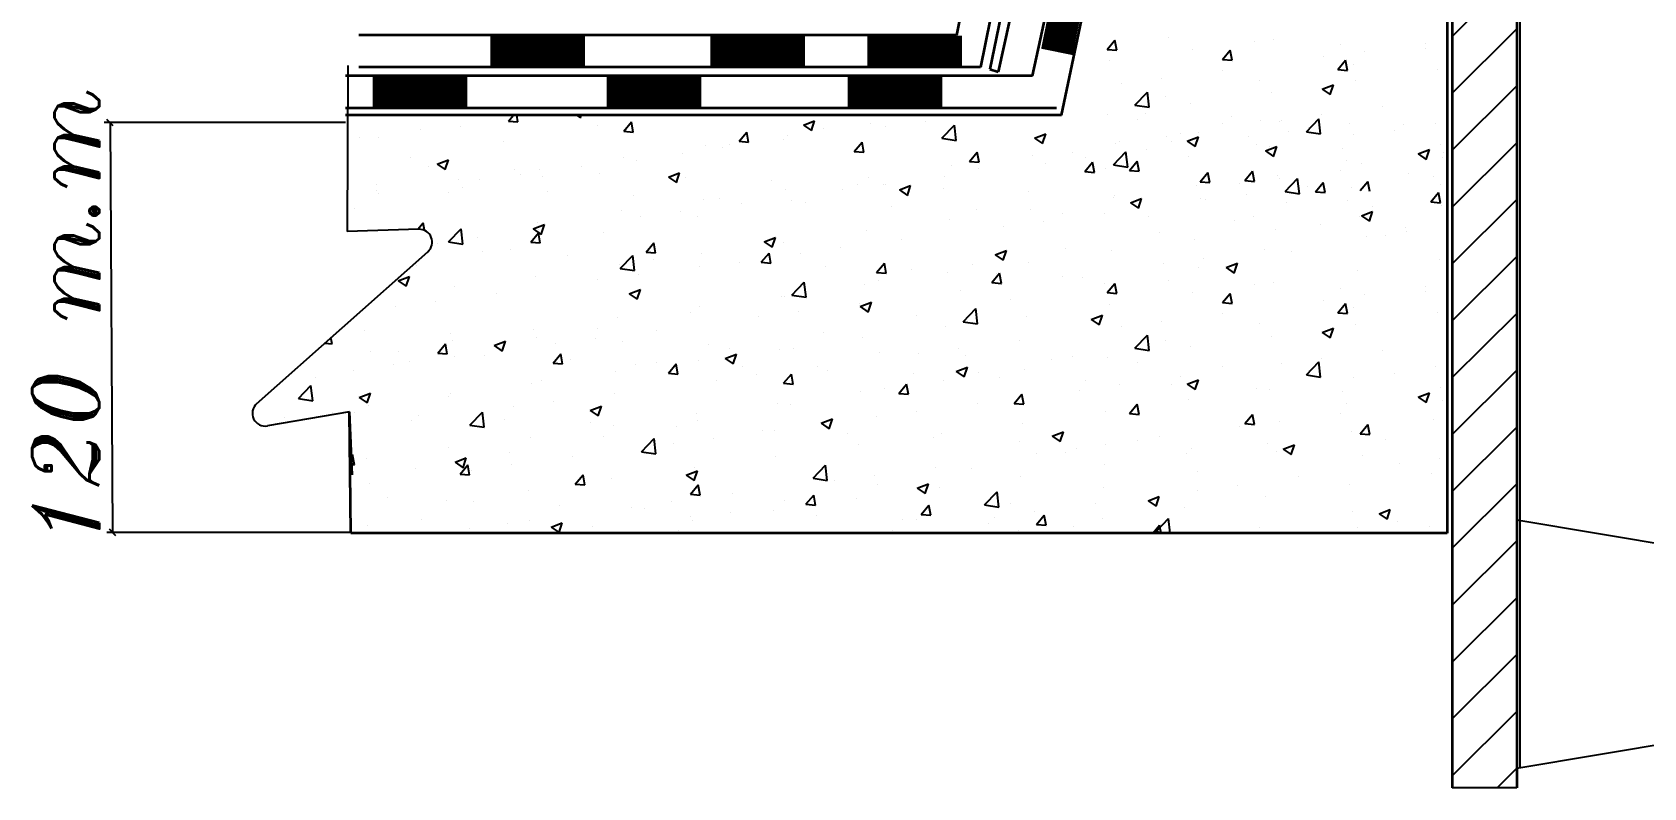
# Model space of a CAD drawing. Extents: x -730 to 2784, y 160 to 852.
# Drawn here: x -708.41 to -706.454, y 230.879 to 231.795 of the extents above; entities that cross this region are included whole.
import ezdxf
from ezdxf.enums import TextEntityAlignment as Align

# ---------------------------------------------------------------- set-up
doc = ezdxf.new("R2010")
doc.units = 0
doc.header["$MEASUREMENT"] = 0
doc.header["$PDMODE"] = 34
doc.header["$PDSIZE"] = 0.4
doc.layers.add('2', color=2, linetype='Continuous', lineweight=25)
doc.layers.add('5', color=5, linetype='Continuous', lineweight=35)
doc.layers.add('Duct', color=4, linetype='Continuous')
doc.styles.add('ROMANC', font='italict.shx')
doc.styles.get("Standard").update_dxf_attribs({"font": 'TIMES.TTF'})
doc.dimstyles.get("Standard").update_dxf_attribs({"dimtxt": 0.8, "dimasz": 0.18, "dimexe": 0.18, "dimexo": 0.0625, "dimgap": 0.09, "dimtad": 0, "dimzin": 0, "dimdsep": 46, "dimtxsty": 'Standard', "dimcen": 0.09, "dimadec": 4, "dimazin": 0, "dimtfac": 1, "dimtofl": 0, "dimtmove": 0, "dimatfit": 3, "dimfxl": 1, "dimtolj": 1, "dimtzin": 0, "dimarcsym": 0})

# ---------------------------------------------------------------- blocks, each defined once
blk = doc.blocks.new('*D280')
at = {"color": 0, "lineweight": -2}
for p, q in [((-706.4009, 232.571), (-706.4009, 232.751)), ((-706.6259, 232.391), (-706.2209, 232.391)), ((-706.6302, 232.0509), (-706.2209, 232.0509)), ((-706.4009, 231.8709), (-706.4009, 231.6909))]:
    blk.add_line(p, q, dxfattribs=at)
at = {"color": 0}
for points in [[(-706.4309, 232.571), (-706.3709, 232.571), (-706.4009, 232.391)], [(-706.4309, 231.8709), (-706.3709, 231.8709), (-706.4009, 232.0509)]]:
    blk.add_solid(points, dxfattribs=at)
at = {"layer": 'DEFPOINTS', "color": 0}
for p in [(-706.6884, 232.391), (-706.6927, 232.0509), (-706.4009, 232.0509)]:
    blk.add_point(p, dxfattribs=at)

msp = doc.modelspace()

# ---------------------------------------------------------------- linework, layer by layer
at = {"color": 0}
for p, q in [((-706.6865, 231.7898), (-706.6084, 231.8679)), ((-706.6865, 231.7209), (-706.6084, 231.7989)), ((-707.1054, 231.7741), (-707.096, 231.7853)), ((-707.0938, 231.7731), (-707.096, 231.7853)), ((-707.031, 231.7885), (-707.031, 231.7885)), ((-706.9269, 231.7841), (-706.9269, 231.7841)), ((-706.9034, 231.7863), (-706.9034, 231.7863)), ((-706.8227, 231.7797), (-706.8227, 231.7797)), ((-706.7196, 231.7812), (-706.7196, 231.7812)), ((-707.1054, 231.7741), (-707.0938, 231.7731)), ((-707.1021, 231.7601), (-707.1021, 231.7601)), ((-707.0019, 231.7738), (-707.0019, 231.7738)), ((-706.9655, 231.7619), (-706.9561, 231.7731)), ((-706.9655, 231.7619), (-706.9538, 231.7609)), ((-706.9538, 231.7609), (-706.9561, 231.7731)), ((-706.8423, 231.7651), (-706.8423, 231.7651)), ((-706.8256, 231.7496), (-706.8162, 231.7609)), ((-706.8139, 231.7486), (-706.8162, 231.7609)), ((-706.7935, 231.7715), (-706.7935, 231.7715)), ((-706.7186, 231.7753), (-706.7186, 231.7753)), ((-707.0394, 231.7391), (-707.0394, 231.7391)), ((-706.9655, 231.7489), (-706.9655, 231.7489)), ((-706.8256, 231.7496), (-706.8139, 231.7486)), ((-706.8067, 231.7556), (-706.8067, 231.7556)), ((-706.7042, 231.7497), (-706.7042, 231.7497)), ((-707.0883, 231.7327), (-707.0883, 231.7327)), ((-707.0719, 231.7066), (-707.0567, 231.7224)), ((-707.0546, 231.7039), (-707.0567, 231.7224)), ((-706.9205, 231.7361), (-706.9205, 231.7361)), ((-706.9058, 231.7214), (-706.9058, 231.7214)), ((-706.8444, 231.7259), (-706.8307, 231.7311)), ((-706.8444, 231.7259), (-706.8347, 231.7193)), ((-706.8347, 231.7193), (-706.8308, 231.7311)), ((-706.8044, 231.736), (-706.8044, 231.736)), ((-706.6865, 231.6519), (-706.6084, 231.7299)), ((-707.0719, 231.7066), (-707.0546, 231.7039)), ((-707.0343, 231.7165), (-707.0343, 231.7165)), ((-707.0043, 231.7089), (-707.0043, 231.7089)), ((-706.7709, 231.7043), (-706.7709, 231.7043)), ((-707.8902, 231.6811), (-707.8902, 231.6811)), ((-707.8322, 231.6872), (-707.8261, 231.6945)), ((-707.8322, 231.6872), (-707.8206, 231.6861)), ((-707.8206, 231.6861), (-707.8221, 231.6945)), ((-707.8155, 231.693), (-707.8155, 231.693)), ((-707.7917, 231.6935), (-707.7917, 231.6935)), ((-707.7496, 231.6945), (-707.7449, 231.6913)), ((-707.7449, 231.6913), (-707.7438, 231.6945)), ((-707.7239, 231.6821), (-707.7239, 231.6821)), ((-707.6923, 231.6749), (-707.6829, 231.6861)), ((-707.6806, 231.6739), (-707.6829, 231.6861)), ((-707.4742, 231.6822), (-707.4605, 231.6875)), ((-707.4742, 231.6822), (-707.4645, 231.6757)), ((-707.4645, 231.6757), (-707.4605, 231.6875)), ((-707.4496, 231.6783), (-707.4496, 231.6783)), ((-707.3927, 231.6841), (-707.3927, 231.6841)), ((-707.3749, 231.6808), (-707.3749, 231.6808)), ((-707.326, 231.6872), (-707.326, 231.6872)), ((-707.306, 231.6663), (-707.2908, 231.6821)), ((-707.2887, 231.6636), (-707.2908, 231.6821)), ((-707.1045, 231.6951), (-707.1045, 231.6951)), ((-707.069, 231.6888), (-707.069, 231.6888)), ((-707.0584, 231.6968), (-707.0584, 231.6968)), ((-706.9649, 231.6844), (-706.9649, 231.6844)), ((-706.9542, 231.6924), (-706.9542, 231.6924)), ((-706.9199, 231.6882), (-706.9199, 231.6882)), ((-706.8963, 231.6862), (-706.8963, 231.6862)), ((-706.8937, 231.6881), (-706.8937, 231.6881)), ((-706.8637, 231.6743), (-706.8485, 231.6901)), ((-706.8607, 231.68), (-706.8607, 231.68)), ((-706.8501, 231.688), (-706.8501, 231.688)), ((-706.8464, 231.6716), (-706.8485, 231.6901)), ((-706.8448, 231.6946), (-706.8448, 231.6946)), ((-706.8116, 231.6848), (-706.8116, 231.6848)), ((-706.7459, 231.6836), (-706.7459, 231.6836)), ((-706.7066, 231.6848), (-706.7066, 231.6848)), ((-708.0126, 231.6671), (-708.0126, 231.6671)), ((-707.9904, 231.6673), (-707.9904, 231.6673)), ((-707.9387, 231.6768), (-707.9387, 231.6768)), ((-707.8377, 231.6626), (-707.8377, 231.6626)), ((-707.6923, 231.6749), (-707.6806, 231.6739)), ((-707.5633, 231.6588), (-707.5633, 231.6588)), ((-707.5523, 231.6627), (-707.5429, 231.6739)), ((-707.5523, 231.6627), (-707.5407, 231.6617)), ((-707.5407, 231.6617), (-707.5429, 231.6739)), ((-707.4981, 231.6646), (-707.4981, 231.6646)), ((-707.494, 231.6695), (-707.494, 231.6695)), ((-707.4124, 231.6504), (-707.403, 231.6616)), ((-707.4007, 231.6494), (-707.403, 231.6616)), ((-707.306, 231.6663), (-707.2887, 231.6636)), ((-707.1938, 231.6666), (-707.1801, 231.6718)), ((-707.1938, 231.6666), (-707.1841, 231.66)), ((-707.1841, 231.66), (-707.1801, 231.6718)), ((-707.095, 231.66), (-707.095, 231.66)), ((-707.0908, 231.6622), (-707.0908, 231.6622)), ((-707.0337, 231.6687), (-707.0337, 231.6687)), ((-707.0279, 231.6626), (-707.0279, 231.6626)), ((-707.0169, 231.6719), (-707.0169, 231.6719)), ((-707.0083, 231.6629), (-706.9947, 231.6682)), ((-707.0083, 231.6629), (-706.9986, 231.6564)), ((-706.9986, 231.6564), (-706.9947, 231.6682)), ((-706.9948, 231.6737), (-706.9948, 231.6737)), ((-706.9343, 231.6686), (-706.9343, 231.6686)), ((-706.8855, 231.6751), (-706.8855, 231.6751)), ((-706.8637, 231.6743), (-706.8464, 231.6716)), ((-706.8068, 231.671), (-706.8068, 231.671)), ((-706.7566, 231.6756), (-706.7566, 231.6756)), ((-706.701, 231.6587), (-706.701, 231.6587)), ((-706.6865, 231.5829), (-706.6084, 231.661)), ((-707.9514, 231.6431), (-707.9514, 231.6431)), ((-707.9185, 231.6349), (-707.9048, 231.6401)), ((-707.9088, 231.6284), (-707.9048, 231.6401)), ((-707.6927, 231.6432), (-707.6927, 231.6432)), ((-707.6771, 231.6393), (-707.6771, 231.6393)), ((-707.6208, 231.6484), (-707.6208, 231.6484)), ((-707.5926, 231.657), (-707.5926, 231.657)), ((-707.572, 231.6549), (-707.572, 231.6549)), ((-707.4124, 231.6504), (-707.4007, 231.6494)), ((-707.2725, 231.6382), (-707.2631, 231.6494)), ((-707.2608, 231.6372), (-707.2631, 231.6494)), ((-707.1963, 231.6454), (-707.1963, 231.6454)), ((-707.1475, 231.6491), (-707.1475, 231.6491)), ((-707.1314, 231.6427), (-707.1314, 231.6427)), ((-707.0978, 231.634), (-707.0826, 231.6498)), ((-707.0804, 231.6313), (-707.0826, 231.6498)), ((-707.0575, 231.6524), (-707.0575, 231.6524)), ((-707.0067, 231.6439), (-707.0067, 231.6439)), ((-706.9237, 231.6582), (-706.9237, 231.6582)), ((-706.9134, 231.651), (-706.8997, 231.6562)), ((-706.9134, 231.651), (-706.9037, 231.6444)), ((-706.9081, 231.6564), (-706.9081, 231.6564)), ((-706.9037, 231.6444), (-706.8997, 231.6562)), ((-706.8196, 231.6538), (-706.8196, 231.6538)), ((-706.8148, 231.6392), (-706.8148, 231.6392)), ((-706.728, 231.6473), (-706.7143, 231.6526)), ((-706.728, 231.6473), (-706.7182, 231.6408)), ((-706.7182, 231.6408), (-706.7143, 231.6526)), ((-706.7154, 231.6494), (-706.7154, 231.6494)), ((-706.699, 231.6436), (-706.699, 231.6436)), ((-706.6971, 231.6496), (-706.6971, 231.6496)), ((-707.9296, 231.6323), (-707.9296, 231.6323)), ((-707.9185, 231.6349), (-707.9088, 231.6284)), ((-707.8254, 231.6279), (-707.8254, 231.6279)), ((-707.8179, 231.6225), (-707.8179, 231.6225)), ((-707.7941, 231.6286), (-707.7941, 231.6286)), ((-707.7909, 231.6197), (-707.7909, 231.6197)), ((-707.7441, 231.6322), (-707.7441, 231.6322)), ((-707.7213, 231.6235), (-707.7213, 231.6235)), ((-707.6381, 231.6193), (-707.6244, 231.6245)), ((-707.6381, 231.6193), (-707.6284, 231.6127)), ((-707.6284, 231.6127), (-707.6244, 231.6245)), ((-707.6171, 231.6191), (-707.6171, 231.6191)), ((-707.395, 231.6191), (-707.395, 231.6191)), ((-707.3035, 231.62), (-707.3035, 231.62)), ((-707.2949, 231.6329), (-707.2949, 231.6329)), ((-707.2725, 231.6382), (-707.2608, 231.6372)), ((-707.2613, 231.6296), (-707.2613, 231.6296)), ((-707.1803, 231.6362), (-707.1803, 231.6362)), ((-707.1325, 231.626), (-707.1231, 231.6372)), ((-707.1325, 231.626), (-707.1209, 231.6249)), ((-707.1209, 231.6249), (-707.1231, 231.6372)), ((-707.1069, 231.6302), (-707.1069, 231.6302)), ((-707.0978, 231.634), (-707.0804, 231.6313)), ((-707.0784, 231.6274), (-707.069, 231.6386)), ((-707.0784, 231.6274), (-707.0667, 231.6264)), ((-707.0667, 231.6264), (-707.069, 231.6386)), ((-706.9926, 231.6137), (-706.9832, 231.6249)), ((-706.9809, 231.6127), (-706.9832, 231.6249)), ((-706.9384, 231.6151), (-706.929, 231.6263)), ((-706.9268, 231.6141), (-706.929, 231.6263)), ((-706.9286, 231.6197), (-706.9286, 231.6197)), ((-706.8986, 231.6213), (-706.8986, 231.6213)), ((-706.8222, 231.6273), (-706.8222, 231.6273)), ((-706.7973, 231.6359), (-706.7973, 231.6359)), ((-706.7397, 231.624), (-706.7397, 231.624)), ((-706.709, 231.6198), (-706.709, 231.6198)), ((-707.9928, 231.6024), (-707.9928, 231.6024)), ((-707.9926, 231.6105), (-707.9926, 231.6105)), ((-707.99, 231.5998), (-707.99, 231.5998)), ((-707.9047, 231.6002), (-707.9047, 231.6002)), ((-707.8926, 231.6161), (-707.8926, 231.6161)), ((-707.8884, 231.6061), (-707.8884, 231.6061)), ((-707.8668, 231.6161), (-707.8668, 231.6161)), ((-707.7843, 231.6017), (-707.7843, 231.6017)), ((-707.513, 231.6147), (-707.513, 231.6147)), ((-707.4964, 231.6045), (-707.4964, 231.6045)), ((-707.4262, 231.6039), (-707.4262, 231.6039)), ((-707.4088, 231.6103), (-707.4088, 231.6103)), ((-707.3774, 231.6103), (-707.3774, 231.6103)), ((-707.375, 231.6101), (-707.375, 231.6101)), ((-707.3577, 231.6037), (-707.3441, 231.6089)), ((-707.3577, 231.6037), (-707.348, 231.5971)), ((-707.348, 231.5971), (-707.3441, 231.6089)), ((-707.3047, 231.6059), (-707.3047, 231.6059)), ((-707.2005, 231.6015), (-707.2005, 231.6015)), ((-706.9972, 231.6088), (-706.9972, 231.6088)), ((-706.9926, 231.6137), (-706.9809, 231.6127)), ((-706.945, 231.6112), (-706.945, 231.6112)), ((-706.9384, 231.6151), (-706.9268, 231.6141)), ((-706.8961, 231.6176), (-706.8961, 231.6176)), ((-706.8896, 231.6017), (-706.8744, 231.6175)), ((-706.8896, 231.6017), (-706.8722, 231.599)), ((-706.8722, 231.599), (-706.8744, 231.6175)), ((-706.8629, 231.6078), (-706.8629, 231.6078)), ((-706.8526, 231.6015), (-706.8432, 231.6127)), ((-706.8526, 231.6015), (-706.841, 231.6004)), ((-706.841, 231.6004), (-706.8432, 231.6127)), ((-706.8092, 231.6061), (-706.8092, 231.6061)), ((-706.7985, 231.6029), (-706.7891, 231.6141)), ((-706.7868, 231.6019), (-706.7891, 231.6141)), ((-706.7127, 231.5892), (-706.7033, 231.6004)), ((-706.701, 231.5882), (-706.7033, 231.6004)), ((-706.7004, 231.6108), (-706.7004, 231.6108)), ((-708.0185, 231.5807), (-708.0185, 231.5807)), ((-707.6801, 231.5973), (-707.6801, 231.5973)), ((-707.5949, 231.592), (-707.5949, 231.592)), ((-707.576, 231.5929), (-707.576, 231.5929)), ((-707.5494, 231.5876), (-707.5494, 231.5876)), ((-707.4888, 231.5905), (-707.4888, 231.5905)), ((-707.4718, 231.5885), (-707.4718, 231.5885)), ((-707.3677, 231.5841), (-707.3677, 231.5841)), ((-707.1987, 231.5804), (-707.1987, 231.5804)), ((-707.0974, 231.595), (-707.0974, 231.595)), ((-707.0964, 231.5971), (-707.0964, 231.5971)), ((-707.0773, 231.588), (-707.0637, 231.5933)), ((-707.0773, 231.588), (-707.0676, 231.5815)), ((-707.0676, 231.5815), (-707.0637, 231.5933)), ((-706.9922, 231.5927), (-706.9922, 231.5927)), ((-706.9856, 231.5917), (-706.9856, 231.5917)), ((-706.9368, 231.5981), (-706.9368, 231.5981)), ((-706.888, 231.5883), (-706.888, 231.5883)), ((-706.8142, 231.5913), (-706.8142, 231.5913)), ((-706.7839, 231.5839), (-706.7839, 231.5839)), ((-706.7127, 231.5892), (-706.701, 231.5882)), ((-706.6995, 231.5847), (-706.6995, 231.5847)), ((-706.6865, 231.5139), (-706.6084, 231.592)), ((-707.9423, 231.556), (-707.9357, 231.5639)), ((-707.934, 231.5547), (-707.9357, 231.5639)), ((-707.802, 231.5564), (-707.7884, 231.5616)), ((-707.7964, 231.5636), (-707.7964, 231.5636)), ((-707.7923, 231.5498), (-707.7884, 231.5616)), ((-707.6951, 231.5783), (-707.6951, 231.5783)), ((-707.6722, 231.5715), (-707.6722, 231.5715)), ((-707.6233, 231.5779), (-707.6233, 231.5779)), ((-707.6026, 231.571), (-707.6026, 231.571)), ((-707.2972, 231.5679), (-707.2972, 231.5679)), ((-707.2635, 231.5797), (-707.2635, 231.5797)), ((-707.1827, 231.5657), (-707.1827, 231.5657)), ((-707.1594, 231.5753), (-707.1594, 231.5753)), ((-707.1088, 231.5754), (-707.1088, 231.5754)), ((-707.0552, 231.5709), (-707.0552, 231.5709)), ((-706.9511, 231.5665), (-706.9511, 231.5665)), ((-706.928, 231.5718), (-706.928, 231.5718)), ((-706.8469, 231.5621), (-706.8469, 231.5621)), ((-706.7997, 231.5709), (-706.7997, 231.5709)), ((-706.7969, 231.5724), (-706.7833, 231.5776)), ((-706.7969, 231.5724), (-706.7872, 231.5659)), ((-706.7872, 231.5659), (-706.7833, 231.5776)), ((-707.9048, 231.5408), (-707.8896, 231.5566)), ((-707.895, 231.5512), (-707.895, 231.5512)), ((-707.8875, 231.5381), (-707.8896, 231.5566)), ((-707.8693, 231.5455), (-707.8693, 231.5455)), ((-707.8052, 231.5404), (-707.7957, 231.5516)), ((-707.802, 231.5564), (-707.7923, 231.5498)), ((-707.7935, 231.5394), (-707.7957, 231.5516)), ((-707.7954, 231.5553), (-707.7954, 231.5553)), ((-707.7164, 231.5515), (-707.7164, 231.5515)), ((-707.5216, 231.5407), (-707.508, 231.546)), ((-707.5119, 231.5342), (-707.508, 231.546)), ((-707.3974, 231.5542), (-707.3974, 231.5542)), ((-707.3548, 231.5431), (-707.3548, 231.5431)), ((-707.2316, 231.5593), (-707.2316, 231.5593)), ((-707.0418, 231.5522), (-707.0418, 231.5522)), ((-706.9996, 231.5438), (-706.9996, 231.5438)), ((-706.901, 231.5563), (-706.901, 231.5563)), ((-706.791, 231.5471), (-706.791, 231.5471)), ((-706.7674, 231.5485), (-706.7674, 231.5485)), ((-706.7428, 231.5577), (-706.7428, 231.5577)), ((-706.7422, 231.5535), (-706.7422, 231.5535)), ((-707.9181, 231.5391), (-707.9181, 231.5391)), ((-707.9048, 231.5408), (-707.8875, 231.5381)), ((-707.8642, 231.5287), (-707.8642, 231.5287)), ((-707.8302, 231.5319), (-707.8302, 231.5319)), ((-707.8052, 231.5404), (-707.7935, 231.5394)), ((-707.7601, 231.5243), (-707.7601, 231.5243)), ((-707.6966, 231.5085), (-707.6814, 231.5243)), ((-707.6793, 231.5058), (-707.6814, 231.5243)), ((-707.6652, 231.5282), (-707.6558, 231.5394)), ((-707.6652, 231.5282), (-707.6535, 231.5272)), ((-707.6536, 231.5272), (-707.6558, 231.5394)), ((-707.5973, 231.5271), (-707.5973, 231.5271)), ((-707.5253, 231.5159), (-707.5159, 231.5271)), ((-707.5216, 231.5407), (-707.5119, 231.5342)), ((-707.5136, 231.5149), (-707.5159, 231.5271)), ((-707.4988, 231.5396), (-707.4988, 231.5396)), ((-707.4775, 231.5269), (-707.4775, 231.5269)), ((-707.4287, 231.5333), (-707.4287, 231.5333)), ((-707.2413, 231.5251), (-707.2276, 231.5303)), ((-707.2413, 231.5251), (-707.2316, 231.5186)), ((-707.2316, 231.5186), (-707.2276, 231.5303)), ((-707.1555, 231.5327), (-707.1555, 231.5327)), ((-707.0997, 231.5301), (-707.0997, 231.5301)), ((-706.9142, 231.5309), (-706.9142, 231.5309)), ((-706.8812, 231.5289), (-706.8812, 231.5289)), ((-706.6865, 231.445), (-706.6084, 231.523)), ((-707.944, 231.5124), (-707.944, 231.5124)), ((-707.6975, 231.5133), (-707.6975, 231.5133)), ((-707.6966, 231.5085), (-707.6792, 231.5058)), ((-707.6559, 231.5199), (-707.6559, 231.5199)), ((-707.6008, 231.5107), (-707.6008, 231.5107)), ((-707.5518, 231.5155), (-707.5518, 231.5155)), ((-707.5253, 231.5159), (-707.5136, 231.5149)), ((-707.4476, 231.5111), (-707.4476, 231.5111)), ((-707.3853, 231.5037), (-707.3759, 231.5149)), ((-707.3853, 231.5037), (-707.3737, 231.5027)), ((-707.3737, 231.5027), (-707.3759, 231.5149)), ((-707.3435, 231.5067), (-707.3435, 231.5067)), ((-707.2996, 231.503), (-707.2996, 231.503)), ((-707.2693, 231.5132), (-707.2693, 231.5132)), ((-707.2454, 231.4914), (-707.236, 231.5027)), ((-707.2393, 231.5023), (-707.2393, 231.5023)), ((-707.2337, 231.4904), (-707.236, 231.5027)), ((-707.2011, 231.5155), (-707.2011, 231.5155)), ((-707.037, 231.5147), (-707.037, 231.5147)), ((-706.995, 231.5094), (-706.995, 231.5094)), ((-706.9881, 231.5211), (-706.9881, 231.5211)), ((-706.9609, 231.5095), (-706.9472, 231.5147)), ((-706.9609, 231.5095), (-706.9512, 231.5029)), ((-706.9512, 231.5029), (-706.9472, 231.5147)), ((-706.8021, 231.506), (-706.8021, 231.506)), ((-706.7019, 231.5197), (-706.7019, 231.5197)), ((-707.966, 231.4934), (-707.9523, 231.4987)), ((-707.966, 231.4934), (-707.9563, 231.4869)), ((-707.9563, 231.4869), (-707.9523, 231.4987)), ((-707.8974, 231.4862), (-707.8974, 231.4862)), ((-707.7988, 231.4987), (-707.7988, 231.4987)), ((-707.7235, 231.4945), (-707.7235, 231.4945)), ((-707.6856, 231.4778), (-707.6719, 231.483)), ((-707.6759, 231.4713), (-707.6719, 231.483)), ((-707.6746, 231.501), (-707.6746, 231.501)), ((-707.4884, 231.4762), (-707.4732, 231.492)), ((-707.471, 231.4735), (-707.4732, 231.492)), ((-707.3998, 231.4892), (-707.3998, 231.4892)), ((-707.3831, 231.4937), (-707.3831, 231.4937)), ((-707.2829, 231.4823), (-707.2829, 231.4823)), ((-707.2454, 231.4914), (-707.2337, 231.4904)), ((-707.2341, 231.4888), (-707.2341, 231.4888)), ((-707.1602, 231.4985), (-707.1602, 231.4985)), ((-707.1352, 231.4979), (-707.1352, 231.4979)), ((-707.1088, 231.4899), (-707.1088, 231.4899)), ((-707.1054, 231.4792), (-707.096, 231.4904)), ((-707.0938, 231.4782), (-707.096, 231.4904)), ((-707.031, 231.4935), (-707.031, 231.4935)), ((-706.9269, 231.4891), (-706.9269, 231.4891)), ((-706.9034, 231.4914), (-706.9034, 231.4914)), ((-706.8227, 231.4847), (-706.8227, 231.4847)), ((-706.7196, 231.4863), (-706.7196, 231.4863)), ((-707.9206, 231.4686), (-707.9206, 231.4686)), ((-707.8467, 231.4783), (-707.8467, 231.4783)), ((-707.6856, 231.4778), (-707.6759, 231.4713)), ((-707.5011, 231.4746), (-707.5011, 231.4746)), ((-707.4969, 231.4741), (-707.4969, 231.4741)), ((-707.4884, 231.4762), (-707.471, 231.4735)), ((-707.4061, 231.4661), (-707.4061, 231.4661)), ((-707.4052, 231.4622), (-707.3915, 231.4674)), ((-707.3955, 231.4556), (-707.3915, 231.4674)), ((-707.2226, 231.4703), (-707.2226, 231.4703)), ((-707.1054, 231.4792), (-707.0938, 231.4782)), ((-707.1021, 231.4651), (-707.1021, 231.4651)), ((-707.0019, 231.4789), (-707.0019, 231.4789)), ((-706.9655, 231.467), (-706.9561, 231.4782)), ((-706.9655, 231.467), (-706.9538, 231.4659)), ((-706.9538, 231.4659), (-706.9561, 231.4782)), ((-706.8423, 231.4701), (-706.8423, 231.4701)), ((-706.8256, 231.4547), (-706.8162, 231.4659)), ((-706.8139, 231.4537), (-706.8162, 231.4659)), ((-706.7935, 231.4766), (-706.7935, 231.4766)), ((-706.7186, 231.4803), (-706.7186, 231.4803)), ((-706.6929, 231.4802), (-706.6929, 231.4802)), ((-707.9694, 231.4621), (-707.9694, 231.4621)), ((-707.6998, 231.4484), (-707.6998, 231.4484)), ((-707.6107, 231.4546), (-707.6107, 231.4546)), ((-707.5997, 231.4621), (-707.5997, 231.4621)), ((-707.5289, 231.45), (-707.5289, 231.45)), ((-707.48, 231.4564), (-707.48, 231.4564)), ((-707.4052, 231.4622), (-707.3955, 231.4556)), ((-707.3364, 231.4508), (-707.3364, 231.4508)), ((-707.2802, 231.4439), (-707.265, 231.4597)), ((-707.2802, 231.4439), (-707.2628, 231.4412)), ((-707.2628, 231.4412), (-707.265, 231.4597)), ((-707.2034, 231.4505), (-707.2034, 231.4505)), ((-707.1248, 231.4465), (-707.1111, 231.4518)), ((-707.1248, 231.4465), (-707.1151, 231.44)), ((-707.1151, 231.44), (-707.1111, 231.4518)), ((-707.0394, 231.4442), (-707.0394, 231.4442)), ((-706.9655, 231.4539), (-706.9655, 231.4539)), ((-706.8256, 231.4547), (-706.8139, 231.4537)), ((-706.8067, 231.4607), (-706.8067, 231.4607)), ((-706.7042, 231.4548), (-706.7042, 231.4548)), ((-706.6865, 231.376), (-706.6084, 231.454)), ((-708.0463, 231.4171), (-708.0476, 231.4244)), ((-708.0064, 231.4334), (-708.0064, 231.4334)), ((-707.9022, 231.429), (-707.9022, 231.429)), ((-707.8012, 231.4338), (-707.8012, 231.4338)), ((-707.7981, 231.4246), (-707.7981, 231.4246)), ((-707.726, 231.424), (-707.726, 231.424)), ((-707.7245, 231.4351), (-707.7245, 231.4351)), ((-707.6521, 231.4337), (-707.6521, 231.4337)), ((-707.4501, 231.4313), (-707.4501, 231.4313)), ((-707.4022, 231.4243), (-707.4022, 231.4243)), ((-707.302, 231.438), (-707.302, 231.438)), ((-707.0883, 231.4378), (-707.0883, 231.4378)), ((-707.0719, 231.4116), (-707.0567, 231.4275)), ((-707.0546, 231.4089), (-707.0567, 231.4275)), ((-706.9205, 231.4411), (-706.9205, 231.4411)), ((-706.9058, 231.4264), (-706.9058, 231.4264)), ((-706.8444, 231.4309), (-706.8307, 231.4362)), ((-706.8444, 231.4309), (-706.8347, 231.4244)), ((-706.8347, 231.4244), (-706.8308, 231.4362)), ((-706.8044, 231.441), (-706.8044, 231.441)), ((-708.0549, 231.4179), (-708.0463, 231.4171)), ((-707.9999, 231.4075), (-707.9999, 231.4075)), ((-707.9652, 231.4072), (-707.9652, 231.4072)), ((-707.918, 231.4059), (-707.9086, 231.4171)), ((-707.918, 231.4059), (-707.9064, 231.4049)), ((-707.9064, 231.4049), (-707.9086, 231.4171)), ((-707.8997, 231.4213), (-707.8997, 231.4213)), ((-707.8495, 231.4149), (-707.8359, 231.4201)), ((-707.8495, 231.4149), (-707.8398, 231.4083)), ((-707.8398, 231.4083), (-707.8359, 231.4201)), ((-707.8382, 231.4155), (-707.8382, 231.4155)), ((-707.7781, 231.3937), (-707.7687, 231.4049)), ((-707.7748, 231.4176), (-707.7748, 231.4176)), ((-707.7664, 231.3926), (-707.7687, 231.4049)), ((-707.6939, 231.4202), (-707.6939, 231.4202)), ((-707.5898, 231.4158), (-707.5898, 231.4158)), ((-707.5691, 231.3992), (-707.5555, 231.4045)), ((-707.5639, 231.4118), (-707.5639, 231.4118)), ((-707.5594, 231.3927), (-707.5555, 231.4045)), ((-707.5035, 231.4097), (-707.5035, 231.4097)), ((-707.4856, 231.4114), (-707.4856, 231.4114)), ((-707.3815, 231.407), (-707.3815, 231.407)), ((-707.3342, 231.4054), (-707.3342, 231.4054)), ((-707.2854, 231.4118), (-707.2854, 231.4118)), ((-707.2115, 231.4215), (-707.2115, 231.4215)), ((-707.0719, 231.4116), (-707.0546, 231.4089)), ((-707.0343, 231.4216), (-707.0343, 231.4216)), ((-707.0043, 231.4139), (-707.0043, 231.4139)), ((-706.7709, 231.4094), (-706.7709, 231.4094)), ((-708.0208, 231.3852), (-708.0208, 231.3852)), ((-707.9719, 231.3916), (-707.9719, 231.3916)), ((-707.952, 231.396), (-707.952, 231.396)), ((-707.898, 231.4014), (-707.898, 231.4014)), ((-707.8611, 231.4028), (-707.8611, 231.4028)), ((-707.7781, 231.3937), (-707.7664, 231.3926)), ((-707.7569, 231.3984), (-707.7569, 231.3984)), ((-707.6777, 231.3922), (-707.6777, 231.3922)), ((-707.6528, 231.394), (-707.6528, 231.394)), ((-707.6381, 231.3814), (-707.6287, 231.3926)), ((-707.6265, 231.3804), (-707.6287, 231.3926)), ((-707.602, 231.3972), (-707.602, 231.3972)), ((-707.5691, 231.3992), (-707.5594, 231.3927)), ((-707.5486, 231.3896), (-707.5486, 231.3896)), ((-707.4575, 231.3892), (-707.4575, 231.3892)), ((-707.4445, 231.3852), (-707.4445, 231.3852)), ((-707.2887, 231.3836), (-707.2751, 231.3889)), ((-707.279, 231.3771), (-707.2751, 231.3889)), ((-707.2773, 231.4026), (-707.2773, 231.4026)), ((-707.2058, 231.3856), (-707.2058, 231.3856)), ((-707.1732, 231.3982), (-707.1732, 231.3982)), ((-707.1481, 231.4021), (-707.1481, 231.4021)), ((-707.1045, 231.4002), (-707.1045, 231.4002)), ((-707.069, 231.3938), (-707.069, 231.3938)), ((-706.9649, 231.3894), (-706.9649, 231.3894)), ((-706.8937, 231.3932), (-706.8937, 231.3932)), ((-706.8637, 231.3793), (-706.8485, 231.3952)), ((-706.8607, 231.385), (-706.8607, 231.385)), ((-706.8464, 231.3766), (-706.8485, 231.3952)), ((-706.8448, 231.3996), (-706.8448, 231.3996)), ((-706.7066, 231.3898), (-706.7066, 231.3898)), ((-706.6865, 231.307), (-706.6084, 231.385)), ((-708.0872, 231.3507), (-708.072, 231.3666)), ((-708.0698, 231.348), (-708.072, 231.3666)), ((-708.0658, 231.3765), (-708.0658, 231.3765)), ((-707.8036, 231.3688), (-707.8036, 231.3688)), ((-707.7915, 231.3727), (-707.7915, 231.3727)), ((-707.7022, 231.3834), (-707.7022, 231.3834)), ((-707.6381, 231.3814), (-707.6265, 231.3804)), ((-707.5802, 231.373), (-707.5802, 231.373)), ((-707.5313, 231.3794), (-707.5313, 231.3794)), ((-707.4982, 231.3692), (-707.4888, 231.3804)), ((-707.4982, 231.3692), (-707.4865, 231.3682)), ((-707.4865, 231.3682), (-707.4888, 231.3804)), ((-707.3583, 231.3569), (-707.3489, 231.3681)), ((-707.3466, 231.3559), (-707.3489, 231.3681)), ((-707.3403, 231.3808), (-707.3403, 231.3808)), ((-707.3044, 231.3731), (-707.3044, 231.3731)), ((-707.2887, 231.3836), (-707.279, 231.3771)), ((-707.2618, 231.3825), (-707.2618, 231.3825)), ((-707.2362, 231.3764), (-707.2362, 231.3764)), ((-707.132, 231.372), (-707.132, 231.372)), ((-707.0908, 231.3672), (-707.0908, 231.3672)), ((-707.0279, 231.3676), (-707.0279, 231.3676)), ((-707.0169, 231.377), (-707.0169, 231.377)), ((-707.0083, 231.368), (-706.9947, 231.3732)), ((-707.0083, 231.368), (-706.9986, 231.3615)), ((-706.9986, 231.3615), (-706.9947, 231.3732)), ((-706.8637, 231.3793), (-706.8464, 231.3766)), ((-706.8068, 231.3761), (-706.8068, 231.3761)), ((-706.7566, 231.3806), (-706.7566, 231.3806)), ((-708.0872, 231.3507), (-708.0698, 231.348)), ((-708.0134, 231.3519), (-707.9998, 231.3572)), ((-708.0134, 231.3519), (-708.0037, 231.3454)), ((-708.0037, 231.3454), (-707.9998, 231.3572)), ((-707.9053, 231.3532), (-707.9053, 231.3532)), ((-707.9021, 231.3563), (-707.9021, 231.3563)), ((-707.7773, 231.3471), (-707.7773, 231.3471)), ((-707.7034, 231.3568), (-707.7034, 231.3568)), ((-707.4045, 231.3593), (-707.4045, 231.3593)), ((-707.3756, 231.363), (-707.3756, 231.363)), ((-707.3583, 231.3569), (-707.3466, 231.3559)), ((-707.2183, 231.3447), (-707.2089, 231.3559)), ((-707.2067, 231.3437), (-707.2089, 231.3559)), ((-707.1396, 231.3608), (-707.1396, 231.3608)), ((-707.0067, 231.349), (-707.0067, 231.349)), ((-706.9237, 231.3632), (-706.9237, 231.3632)), ((-706.9081, 231.3615), (-706.9081, 231.3615)), ((-706.8196, 231.3588), (-706.8196, 231.3588)), ((-706.728, 231.3524), (-706.7143, 231.3576)), ((-706.728, 231.3524), (-706.7182, 231.3458)), ((-706.7182, 231.3458), (-706.7143, 231.3576)), ((-706.7154, 231.3544), (-706.7154, 231.3544)), ((-706.701, 231.3638), (-706.701, 231.3638)), ((-706.699, 231.3486), (-706.699, 231.3486)), ((-708.1036, 231.3279), (-708.1036, 231.3279)), ((-708.0452, 231.3343), (-708.0452, 231.3343)), ((-708.019, 231.3336), (-708.019, 231.3336)), ((-708.0023, 231.3426), (-708.0023, 231.3426)), ((-707.941, 231.3299), (-707.941, 231.3299)), ((-707.879, 231.3184), (-707.8638, 231.3343)), ((-707.8616, 231.3158), (-707.8638, 231.3343)), ((-707.8261, 231.3406), (-707.8261, 231.3406)), ((-707.7331, 231.3363), (-707.7194, 231.3416)), ((-707.7331, 231.3363), (-707.7233, 231.3298)), ((-707.7233, 231.3298), (-707.7194, 231.3416)), ((-707.6044, 231.3322), (-707.6044, 231.3322)), ((-707.5059, 231.3447), (-707.5059, 231.3447)), ((-707.4894, 231.3435), (-707.4894, 231.3435)), ((-707.4527, 231.3207), (-707.439, 231.3259)), ((-707.443, 231.3141), (-707.439, 231.3259)), ((-707.3856, 231.3284), (-707.3856, 231.3284)), ((-707.3367, 231.3349), (-707.3367, 231.3349)), ((-707.2628, 231.3446), (-707.2628, 231.3446)), ((-707.2183, 231.3447), (-707.2067, 231.3437)), ((-707.1069, 231.3352), (-707.1069, 231.3352)), ((-707.0784, 231.3324), (-707.069, 231.3437)), ((-707.0784, 231.3324), (-707.0667, 231.3314)), ((-707.0667, 231.3314), (-707.069, 231.3437)), ((-706.9384, 231.3202), (-706.929, 231.3314)), ((-706.9268, 231.3192), (-706.929, 231.3314)), ((-706.8222, 231.3324), (-706.8222, 231.3324)), ((-706.8148, 231.3442), (-706.8148, 231.3442)), ((-708.0233, 231.3147), (-708.0233, 231.3147)), ((-707.9494, 231.3244), (-707.9494, 231.3244)), ((-707.879, 231.3184), (-707.8616, 231.3158)), ((-707.8369, 231.3255), (-707.8369, 231.3255)), ((-707.7327, 231.3211), (-707.7327, 231.3211)), ((-707.7046, 231.3185), (-707.7046, 231.3185)), ((-707.6286, 231.3167), (-707.6286, 231.3167)), ((-707.6032, 231.3239), (-707.6032, 231.3239)), ((-707.5244, 231.3123), (-707.5244, 231.3123)), ((-707.5088, 231.3122), (-707.5088, 231.3122)), ((-707.4527, 231.3207), (-707.443, 231.3141)), ((-707.4203, 231.3079), (-707.4203, 231.3079)), ((-707.3067, 231.3081), (-707.3067, 231.3081)), ((-707.2082, 231.3206), (-707.2082, 231.3206)), ((-707.1723, 231.3051), (-707.1586, 231.3103)), ((-707.1626, 231.2985), (-707.1586, 231.3103)), ((-706.945, 231.3162), (-706.945, 231.3162)), ((-706.9384, 231.3202), (-706.9268, 231.3192)), ((-706.9286, 231.3247), (-706.9286, 231.3247)), ((-706.8961, 231.3227), (-706.8961, 231.3227)), ((-706.8092, 231.3112), (-706.8092, 231.3112)), ((-706.7985, 231.308), (-706.7891, 231.3192)), ((-706.7985, 231.308), (-706.7868, 231.3069)), ((-706.7868, 231.3069), (-706.7891, 231.3192)), ((-706.709, 231.3249), (-706.709, 231.3249)), ((-706.6865, 231.238), (-706.6084, 231.3161)), ((-707.9045, 231.2914), (-707.9045, 231.2914)), ((-707.8059, 231.3039), (-707.8059, 231.3039)), ((-707.717, 231.3044), (-707.717, 231.3044)), ((-707.6707, 231.2862), (-707.6555, 231.302)), ((-707.6534, 231.2835), (-707.6555, 231.302)), ((-707.6315, 231.2961), (-707.6315, 231.2961)), ((-707.5827, 231.3025), (-707.5827, 231.3025)), ((-707.4069, 231.2944), (-707.4069, 231.2944)), ((-707.3161, 231.3035), (-707.3161, 231.3035)), ((-707.212, 231.2991), (-707.212, 231.2991)), ((-707.1723, 231.3051), (-707.1626, 231.2985)), ((-707.1421, 231.2903), (-707.1421, 231.2903)), ((-707.1078, 231.2947), (-707.1078, 231.2947)), ((-707.0682, 231.3), (-707.0682, 231.3)), ((-707.0423, 231.3052), (-707.0423, 231.3052)), ((-707.0037, 231.2903), (-707.0037, 231.2903)), ((-706.9105, 231.2965), (-706.9105, 231.2965)), ((-706.8919, 231.2894), (-706.8782, 231.2947)), ((-706.8919, 231.2894), (-706.8822, 231.2829)), ((-706.8822, 231.2829), (-706.8782, 231.2947)), ((-706.768, 231.3014), (-706.768, 231.3014)), ((-708.0246, 231.2789), (-708.0215, 231.2826)), ((-708.0245, 231.2708), (-708.0192, 231.2704)), ((-708.0192, 231.2704), (-708.0215, 231.2826)), ((-708.0046, 231.2776), (-708.0046, 231.2776)), ((-707.897, 231.2734), (-707.8833, 231.2786)), ((-707.897, 231.2734), (-707.8873, 231.2668)), ((-707.8909, 231.2591), (-707.8815, 231.2704)), ((-707.8873, 231.2668), (-707.8833, 231.2786)), ((-707.8793, 231.2581), (-707.8815, 231.2704)), ((-707.8308, 231.2849), (-707.8308, 231.2849)), ((-707.8286, 231.2701), (-707.8286, 231.2701)), ((-707.7547, 231.2798), (-707.7547, 231.2798)), ((-707.6707, 231.2862), (-707.6534, 231.2835)), ((-707.6068, 231.2673), (-707.6068, 231.2673)), ((-707.5082, 231.2798), (-707.5082, 231.2798)), ((-707.4625, 231.2539), (-707.4473, 231.2697)), ((-707.4452, 231.2512), (-707.4473, 231.2697)), ((-707.3142, 231.2676), (-707.3142, 231.2676)), ((-707.1909, 231.2839), (-707.1909, 231.2839)), ((-707.1561, 231.2857), (-707.1561, 231.2857)), ((-707.1092, 231.2703), (-707.1092, 231.2703)), ((-707.0091, 231.284), (-707.0091, 231.284)), ((-706.8995, 231.2859), (-706.8995, 231.2859)), ((-706.8818, 231.2819), (-706.8818, 231.2819)), ((-706.7954, 231.2815), (-706.7954, 231.2815)), ((-706.7504, 231.2717), (-706.7504, 231.2717)), ((-706.7015, 231.2781), (-706.7015, 231.2781)), ((-708.0007, 231.2475), (-708.0007, 231.2475)), ((-707.9445, 231.2654), (-707.9445, 231.2654)), ((-707.8909, 231.2591), (-707.8793, 231.2581)), ((-707.8775, 231.2637), (-707.8775, 231.2637)), ((-707.751, 231.2469), (-707.7416, 231.2581)), ((-707.7393, 231.2459), (-707.7416, 231.2581)), ((-707.707, 231.2535), (-707.707, 231.2535)), ((-707.6166, 231.2578), (-707.6029, 231.263)), ((-707.6166, 231.2578), (-707.6069, 231.2512)), ((-707.6069, 231.2512), (-707.6029, 231.263)), ((-707.4625, 231.2539), (-707.4452, 231.2512)), ((-707.4369, 231.2515), (-707.4369, 231.2515)), ((-707.388, 231.2579), (-707.388, 231.2579)), ((-707.2699, 231.2661), (-707.2699, 231.2661)), ((-707.2106, 231.2557), (-707.2106, 231.2557)), ((-706.9956, 231.2623), (-706.9956, 231.2623)), ((-706.8736, 231.2555), (-706.8736, 231.2555)), ((-706.7114, 231.2599), (-706.7114, 231.2599)), ((-707.979, 231.2302), (-707.979, 231.2302)), ((-707.8083, 231.2389), (-707.8083, 231.2389)), ((-707.751, 231.2469), (-707.7393, 231.2459)), ((-707.6111, 231.2347), (-707.6017, 231.2459)), ((-707.6111, 231.2347), (-707.5994, 231.2336)), ((-707.5994, 231.2336), (-707.6017, 231.2459)), ((-707.5601, 231.2353), (-707.5601, 231.2353)), ((-707.4711, 231.2224), (-707.4617, 231.2336)), ((-707.4595, 231.2214), (-707.4617, 231.2336)), ((-707.4093, 231.2294), (-707.4093, 231.2294)), ((-707.3837, 231.2466), (-707.3837, 231.2466)), ((-707.3362, 231.2421), (-707.3225, 231.2474)), ((-707.3362, 231.2421), (-707.3265, 231.2356)), ((-707.3265, 231.2356), (-707.3225, 231.2474)), ((-707.3091, 231.2432), (-707.3091, 231.2432)), ((-707.2543, 231.2216), (-707.2391, 231.2374)), ((-707.2369, 231.2189), (-707.2391, 231.2374)), ((-707.1094, 231.2428), (-707.1094, 231.2428)), ((-707.0558, 231.2265), (-707.0422, 231.2318)), ((-707.0461, 231.22), (-707.0422, 231.2318)), ((-706.9963, 231.2393), (-706.9963, 231.2393)), ((-706.9475, 231.2457), (-706.9475, 231.2457)), ((-706.9129, 231.2316), (-706.9129, 231.2316)), ((-706.8115, 231.2462), (-706.8115, 231.2462)), ((-706.6935, 231.2331), (-706.6935, 231.2331)), ((-706.6865, 231.169), (-706.6084, 231.2471)), ((-707.9068, 231.2264), (-707.9068, 231.2264)), ((-707.8749, 231.2258), (-707.8749, 231.2258)), ((-707.7707, 231.2214), (-707.7707, 231.2214)), ((-707.6828, 231.2191), (-707.6828, 231.2191)), ((-707.6666, 231.217), (-707.6666, 231.217)), ((-707.634, 231.2255), (-707.634, 231.2255)), ((-707.5624, 231.2126), (-707.5624, 231.2126)), ((-707.5106, 231.2148), (-707.5106, 231.2148)), ((-707.4975, 231.2271), (-707.4975, 231.2271)), ((-707.4711, 231.2224), (-707.4595, 231.2214)), ((-707.3312, 231.2102), (-707.3218, 231.2214)), ((-707.3312, 231.2102), (-707.3195, 231.2092)), ((-707.3195, 231.2092), (-707.3218, 231.2214)), ((-707.2543, 231.2216), (-707.2369, 231.2189)), ((-707.2231, 231.2233), (-707.2231, 231.2233)), ((-707.1934, 231.2133), (-707.1934, 231.2133)), ((-707.1912, 231.1979), (-707.1818, 231.2091)), ((-707.1796, 231.1969), (-707.1818, 231.2091)), ((-707.1195, 231.2231), (-707.1195, 231.2231)), ((-707.0558, 231.2265), (-707.0461, 231.22)), ((-707.0114, 231.2191), (-707.0114, 231.2191)), ((-706.8073, 231.2136), (-706.8073, 231.2136)), ((-706.7754, 231.2109), (-706.7618, 231.2161)), ((-706.7754, 231.2109), (-706.7657, 231.2043)), ((-706.7657, 231.2043), (-706.7618, 231.2161)), ((-708.0038, 231.1965), (-708.0038, 231.1965)), ((-707.9379, 231.204), (-707.9379, 231.204)), ((-707.8799, 231.1932), (-707.8799, 231.1932)), ((-707.8337, 231.1996), (-707.8337, 231.1996)), ((-707.8061, 231.2029), (-707.8061, 231.2029)), ((-707.7805, 231.1948), (-707.7669, 231.2001)), ((-707.7805, 231.1948), (-707.7708, 231.1883)), ((-707.7708, 231.1883), (-707.7669, 231.2001)), ((-707.7296, 231.1952), (-707.7296, 231.1952)), ((-707.6254, 231.1908), (-707.6254, 231.1908)), ((-707.6112, 231.2075), (-707.6112, 231.2075)), ((-707.6092, 231.2023), (-707.6092, 231.2023)), ((-707.4583, 231.2082), (-707.4583, 231.2082)), ((-707.3655, 231.1907), (-707.3655, 231.1907)), ((-707.3541, 231.2038), (-707.3541, 231.2038)), ((-707.3369, 231.2038), (-707.3369, 231.2038)), ((-707.25, 231.1994), (-707.25, 231.1994)), ((-707.2423, 231.2069), (-707.2423, 231.2069)), ((-707.2129, 231.1907), (-707.2129, 231.1907)), ((-707.1912, 231.1979), (-707.1796, 231.1969)), ((-707.1458, 231.195), (-707.1458, 231.195)), ((-707.1116, 231.2053), (-707.1116, 231.2053)), ((-707.05, 231.1872), (-707.0419, 231.1969)), ((-707.0461, 231.1893), (-707.0309, 231.2051)), ((-707.0461, 231.1893), (-707.0327, 231.1872)), ((-707.0401, 231.1872), (-707.0419, 231.1969)), ((-707.0417, 231.1906), (-707.0417, 231.1906)), ((-707.0288, 231.1872), (-707.0309, 231.2051)), ((-706.9211, 231.1941), (-706.9211, 231.1941)), ((-706.8017, 231.1947), (-706.8017, 231.1947)), ((-706.7528, 231.2012), (-706.7528, 231.2012)), ((-706.7137, 231.195), (-706.7137, 231.195)), ((-707.725, 231.188), (-707.725, 231.188)), ((-707.7093, 231.1886), (-707.7093, 231.1886)), ((-706.6865, 231.1001), (-706.6084, 231.1781)), ((-706.6865, 231.0311), (-706.6084, 231.1091)), ((-706.6865, 230.9621), (-706.6084, 231.0401)), ((-706.6865, 230.8931), (-706.6084, 230.9712)), ((-706.632, 230.8786), (-706.6084, 230.9022))]:
    msp.add_line(p, q, dxfattribs=at)
at = {"color": 0, "linetype": 'ByBlock'}
for p, q in [((-708.0299, 231.6854), (-708.3228, 231.6854)), ((-708.3119, 231.6815), (-708.3197, 231.6893)), ((-708.3158, 231.6854), (-708.3126, 231.1882)), ((-708.3086, 231.1843), (-708.3165, 231.1921)), ((-708.0229, 231.1882), (-708.3196, 231.1882))]:
    msp.add_line(p, q, dxfattribs=at)
at = {"layer": '2'}
for p, q in [((-708.0271, 231.7546), (-708.028, 231.5531)), ((-707.9408, 231.556), (-708.028, 231.5531)), ((-708.1378, 231.3444), (-707.9299, 231.5287)), ((-708.0253, 231.3347), (-708.1248, 231.3174)), ((-708.0253, 231.3347), (-708.0219, 231.258))]:
    msp.add_line(p, q, dxfattribs=at)
for centre, start, end in [((-707.9403, 231.5404), 311.5604, 91.9394), ((-708.1274, 231.3328), 131.5604, 279.8662)]:
    msp.add_arc(centre, 0.0156, start, end, dxfattribs=at)
at = {"layer": '5'}
for p, q in [((-706.6865, 233.4082), (-706.6865, 230.8786)), ((-706.6084, 233.4082), (-706.6084, 230.8786)), ((-707.1559, 232.4434), (-707.2885, 231.7915)), ((-707.1209, 232.4243), (-707.2594, 231.7525)), ((-707.196, 231.7419), (-707.0462, 232.4324)), ((-707.1099, 232.4201), (-707.2478, 231.7502)), ((-707.0925, 232.4105), (-707.2377, 231.747)), ((-707.161, 231.6945), (-707.0132, 232.3937)), ((-706.6927, 232.3937), (-706.6927, 231.1872)), ((-707.2885, 231.7915), (-708.0136, 231.7915)), ((-707.196, 231.7419), (-708.0298, 231.7419)), ((-707.2594, 231.7525), (-708.0136, 231.7525)), ((-707.2478, 231.7502), (-707.2377, 231.747)), ((-707.1668, 231.7029), (-708.0298, 231.7029)), ((-707.161, 231.6945), (-708.0298, 231.6945)), ((-708.0234, 231.1872), (-708.0253, 231.3347)), ((-706.6927, 231.1872), (-708.0234, 231.1872))]:
    msp.add_line(p, q, dxfattribs=at)
at = {"layer": '5', "const_width": 0.039}
for points in [[(-707.148, 231.8619), (-707.1665, 231.7711)], [(-707.854, 231.7713), (-707.7391, 231.7713)], [(-707.5873, 231.7713), (-707.4723, 231.7713)], [(-707.3965, 231.7713), (-707.2815, 231.7713)], [(-707.9971, 231.7215), (-707.8822, 231.7215)], [(-707.713, 231.7215), (-707.5981, 231.7215)], [(-707.4203, 231.7215), (-707.3054, 231.7215)]]:
    msp.add_lwpolyline(points, dxfattribs=at)
at = {"layer": 'DEFPOINTS', "color": 0, "linetype": 'ByBlock'}
for p in [(-708.0271, 231.7546), (-708.0274, 231.6854), (-708.3126, 231.1882), (-708.0204, 231.1882)]:
    msp.add_point(p, dxfattribs=at)
at = {"layer": 'Duct'}
for p, q in [((-706.6084, 234.8836), (-706.6084, 230.9022)), ((-706.6045, 234.8836), (-706.6045, 230.9022)), ((-704.8135, 230.9031), (-706.6084, 231.203)), ((-706.6084, 230.9022), (-705.711, 231.053)), ((-706.6084, 230.8786), (-706.6865, 230.8786))]:
    msp.add_line(p, q, dxfattribs=at)

# ---------------------------------------------------------------- texts
at = {"color": 0, "linetype": 'ByBlock', "style": 'ROMANC'}
msp.add_text('120 m.m', height=0.08129, rotation=90, dxfattribs=at).set_placement((-708.3696, 231.4473), align=Align.MIDDLE)

# ---------------------------------------------------------------- dimensions: what is measured, and where the dimension line sits
dim = msp.add_linear_dim(base=(-706.4009, 232.0509), p1=(-706.6884, 232.391), p2=(-706.6927, 232.0509), angle=90, text=' ', dimstyle='Standard')
dim.commit()
dim.dimension.update_dxf_attribs({"geometry": '*D280', "text_midpoint": (-706.4009, 232.221)})

doc.saveas('drawing.dxf')
